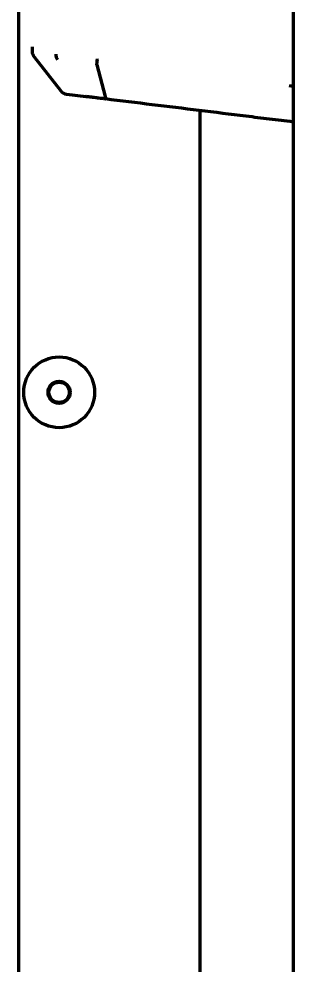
# Model space of a CAD drawing. Header units: inches. Extents: x -2983 to 7024, y 422 to 5529.
# Drawn here: x 1125 to 1156, y 2940.6 to 3047.5 of the extents above; entities that cross this region are included whole.
import ezdxf

# ---------------------------------------------------------------- set-up
doc = ezdxf.new("R2010")
doc.units = ezdxf.units.IN

msp = doc.modelspace()

# ---------------------------------------------------------------- linework, layer by layer
at = {"linetype": 'Continuous', "lineweight": 70}
for p, q in [((1156, 3937.29), (1156, 2272.09)), ((1125, 2297.89), (1125, 3935.89)), ((1126.5, 3044.4), (1126.5, 3043.88)), ((1126.71, 3043.27), (1129.73, 3039.41)), ((1133.82, 3042.35), (1134.77, 3038.79)), ((1156, 3039.92), (1155.57, 3039.98)), ((1130.39, 3039.04), (1132.55, 3038.77)), ((1145.49, 2677.31), (1145.49, 3037.19))]:
    msp.add_line(p, q, dxfattribs=at)
for radius in [4, 1.25, 1.15]:
    msp.add_circle((1129.55, 3005.34), radius, dxfattribs=at)
msp.add_arc((1130.52, 3040.03), 1, 218, 263, dxfattribs=at)
for centre, major_axis, ratio, start_param, end_param in [((1127.5, 3043.89), (-0.123, -0.992), 1, 4.84926, 5.498796), ((1130.13, 3043.56), (0.122, 0.993), 0.961385, 1.688655, 2.356554)]:
    msp.add_ellipse(centre, major_axis=major_axis, ratio=ratio, start_param=start_param, end_param=end_param, dxfattribs=at)
for points, knots in [([(1133.82, 3042.35), (1133.82, 3042.4), (1133.82, 3042.45), (1133.83, 3042.56), (1133.84, 3042.61), (1133.85, 3042.73), (1133.86, 3042.8), (1133.87, 3042.92), (1133.88, 3042.99), (1133.89, 3043.05)], [0, 0, 0, 0, 0.25, 0.25, 0.5, 0.5, 0.75, 0.75, 1, 1, 1, 1]), ([(1156, 3039.92), (1156, 3039.75), (1156, 3039.22), (1156, 3038.54), (1156, 3037.75), (1156, 3037.04), (1156, 3036.5), (1156, 3036.11), (1156, 3035.93), (1156, 3035.89), (1156, 3035.89)], [0, 0, 0, 0, 0.083425, 0.250275, 0.3337, 0.500551, 0.667401, 0.750826, 0.917676, 1, 1, 1, 1]), ([(1134.78, 3038.5), (1134.76, 3038.5), (1134.75, 3038.5), (1134.71, 3038.51), (1134.67, 3038.51), (1134.56, 3038.53), (1134.46, 3038.54), (1134.28, 3038.56), (1134.15, 3038.57), (1134, 3038.59), (1133.97, 3038.6), (1133.92, 3038.6), (1133.83, 3038.61), (1133.74, 3038.62), (1133.58, 3038.65), (1133.47, 3038.66), (1133.35, 3038.67), (1133.32, 3038.68), (1133.28, 3038.68), (1133.2, 3038.69), (1133.09, 3038.7), (1133.01, 3038.71), (1132.95, 3038.72), (1132.93, 3038.72), (1132.9, 3038.73), (1132.88, 3038.73), (1132.79, 3038.74), (1132.73, 3038.75), (1132.63, 3038.76), (1132.58, 3038.77), (1132.55, 3038.77)], [0, 0, 0, 0, 0.015625, 0.015625, 0.03125, 0.0625, 0.125, 0.125, 0.25, 0.25, 0.28125, 0.28125, 0.3125, 0.375, 0.375, 0.5, 0.5, 0.53125, 0.53125, 0.5625, 0.625, 0.6875, 0.6875, 0.71875, 0.71875, 0.75, 0.75, 0.875, 0.875, 1, 1, 1, 1]), ([(1134.77, 3038.79), (1134.77, 3038.75), (1134.77, 3038.7), (1134.76, 3038.65), (1134.76, 3038.63), (1134.76, 3038.6), (1134.76, 3038.59), (1134.76, 3038.55), (1134.77, 3038.53), (1134.77, 3038.51), (1134.77, 3038.5), (1134.77, 3038.5), (1134.78, 3038.5), (1134.78, 3038.5), (1134.78, 3038.5), (1134.78, 3038.5), (1134.78, 3038.5), (1134.78, 3038.5)], [0, 0, 0, 0, 0.25, 0.25, 0.375, 0.375, 0.5, 0.5, 0.75, 0.75, 0.875, 0.9375, 0.9375, 0.953125, 0.953125, 0.96875, 1, 1, 1, 1]), ([(1156, 3035.89), (1155.12, 3036), (1154.23, 3036.11), (1152.46, 3036.33), (1151.58, 3036.43), (1148.93, 3036.76), (1147.16, 3036.98), (1143.62, 3037.41), (1141.85, 3037.63), (1138.32, 3038.06), (1136.55, 3038.28), (1134.78, 3038.5)], [0, 0, 0, 0, 0.125, 0.125, 0.25, 0.25, 0.5, 0.5, 0.75, 0.75, 1, 1, 1, 1])]:
    msp.add_open_spline(points, degree=3, knots=knots, dxfattribs=at)

doc.saveas('drawing.dxf')
